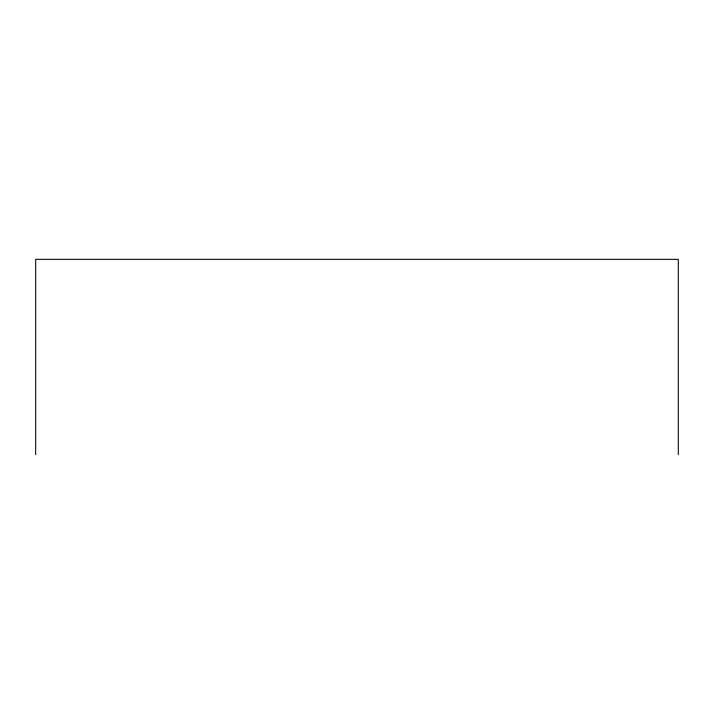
<?xml version="1.0" encoding="UTF-8"?>
<svg xmlns="http://www.w3.org/2000/svg" width="714" height="714" viewBox="0 0 714 714"><rect width="100%" height="100%" fill="white"/><g stroke="black" fill="none" stroke-linecap="round" stroke-linejoin="round"><path stroke-width="1.07" d="M678.3 454.648L678.3 259.352L35.7 259.352L35.7 454.648"/></g></svg>
